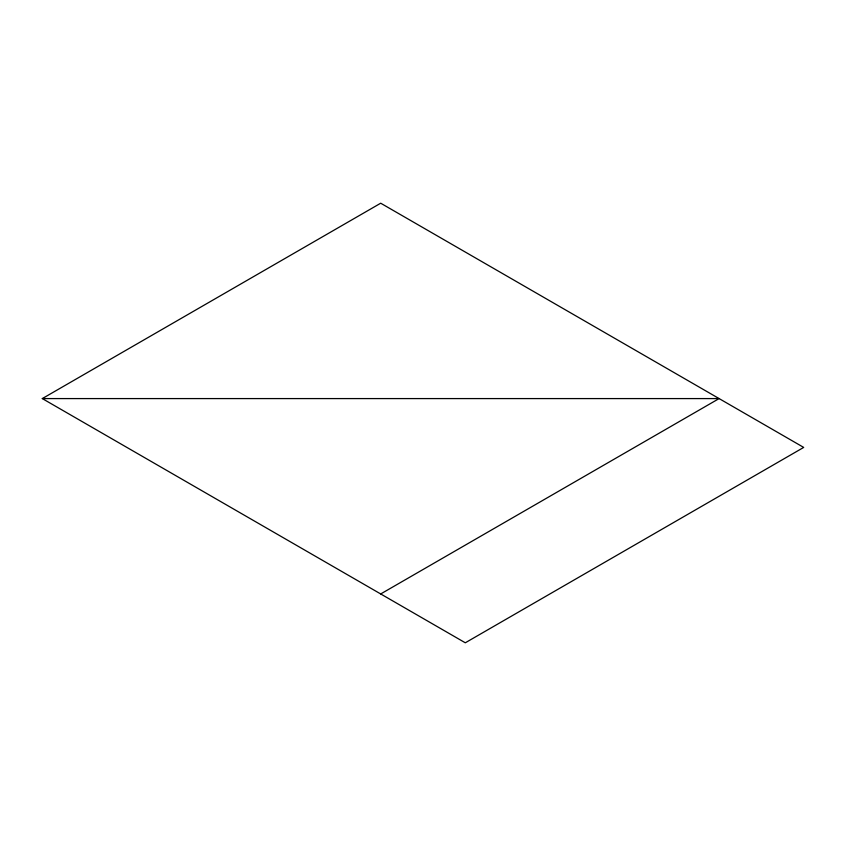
<?xml version="1.0" encoding="UTF-8"?>
<svg xmlns="http://www.w3.org/2000/svg" width="846" height="846" viewBox="0 0 846 846"><rect width="100%" height="100%" fill="white"/><g stroke="black" fill="none" stroke-linecap="round" stroke-linejoin="round"><path stroke-width="1.27" d="M42.3 398.582L380.7 203.209L803.7 447.418L465.3 642.791L42.3 398.582L719.1 398.582L380.7 593.955"/></g></svg>
